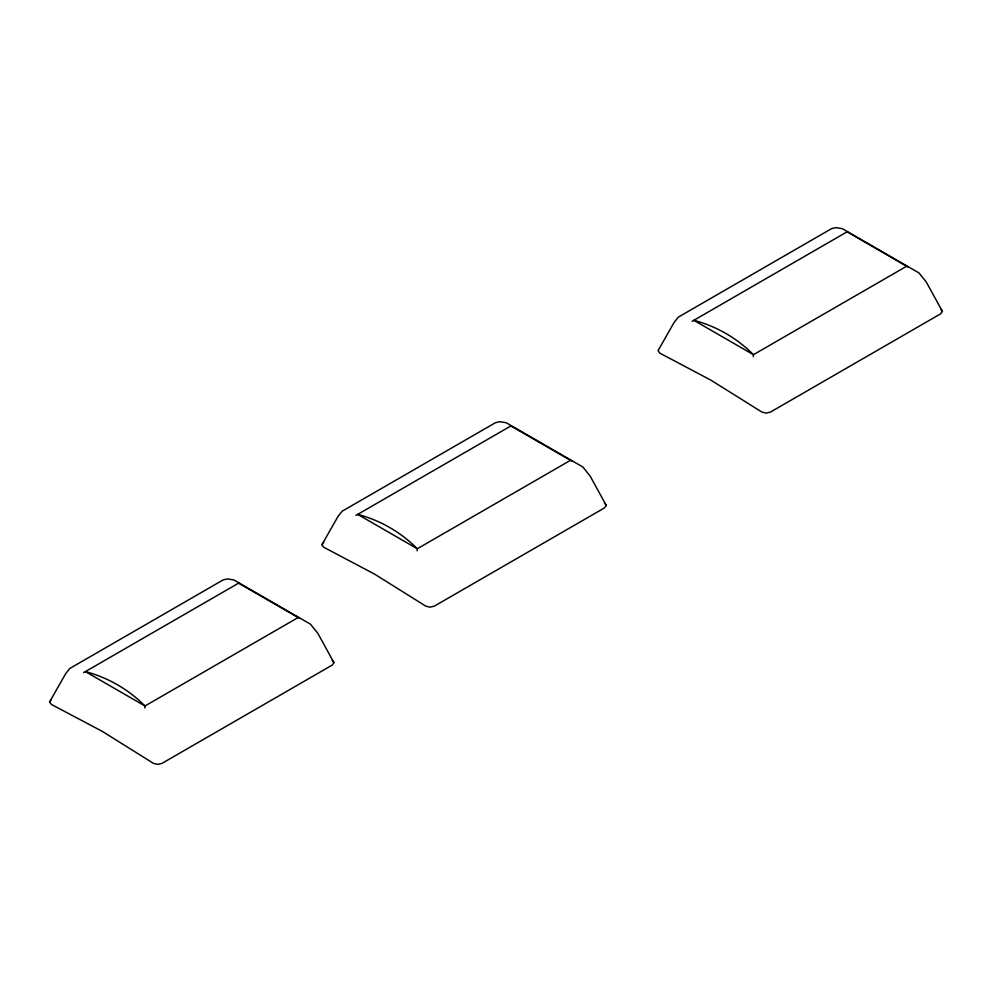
<?xml version="1.0" encoding="UTF-8"?>
<svg xmlns="http://www.w3.org/2000/svg" width="992" height="992" viewBox="0 0 992 992"><rect width="100%" height="100%" fill="white"/><g stroke="black" fill="none" stroke-linecap="round" stroke-linejoin="round"><path stroke-width="1.49" d="M144.869 708.015L144.968 705.982C128.489 689.39 108.016 677.561 85.399 671.596L144.968 705.982L298.146 617.545L299.956 618.475M417.173 550.796L417.285 548.762C400.805 532.171 380.333 520.341 357.715 514.377L417.285 548.762L570.462 460.325L572.272 461.255M753.312 356.723L753.424 354.702C736.944 338.098 716.472 326.281 693.854 320.304L753.424 354.702L906.601 266.265L908.412 267.183M49.6 701.952L65.745 673.568L69.886 668.41L223.15 579.911L227.404 578.894L233.901 579.96L310.484 624.179L317.8 633.256L333.944 662.656L332.184 665.111L161.994 763.369L157.74 764.386L153.475 763.369L102.424 731.439L51.361 704.419L49.6 701.952L51.361 699.496M321.916 544.744L338.061 516.348L342.19 511.19L495.467 422.691L499.72 421.674L506.218 422.741L582.8 466.959L590.116 476.036L606.261 505.436L604.5 507.892L434.31 606.149L430.044 607.166L425.791 606.149L374.74 574.219L323.677 547.2L321.916 544.744L323.677 542.277M942.4 311.364L940.639 313.819L770.437 412.089L766.184 413.106L761.93 412.089L710.867 380.147L659.816 353.127L658.056 350.672L674.2 322.288L678.33 317.118L831.606 228.631L835.859 227.614L842.344 228.681L918.939 272.899L926.255 281.976L942.4 311.364L940.639 308.909M83.588 672.638L238.688 583.098M355.905 515.418L511.004 425.878M692.044 321.346L847.131 231.806L906.601 266.265M510.892 425.94L570.462 460.325M238.576 583.16L298.146 617.545M604.5 502.981L606.261 505.436M332.184 660.201L333.944 662.656"/></g></svg>
